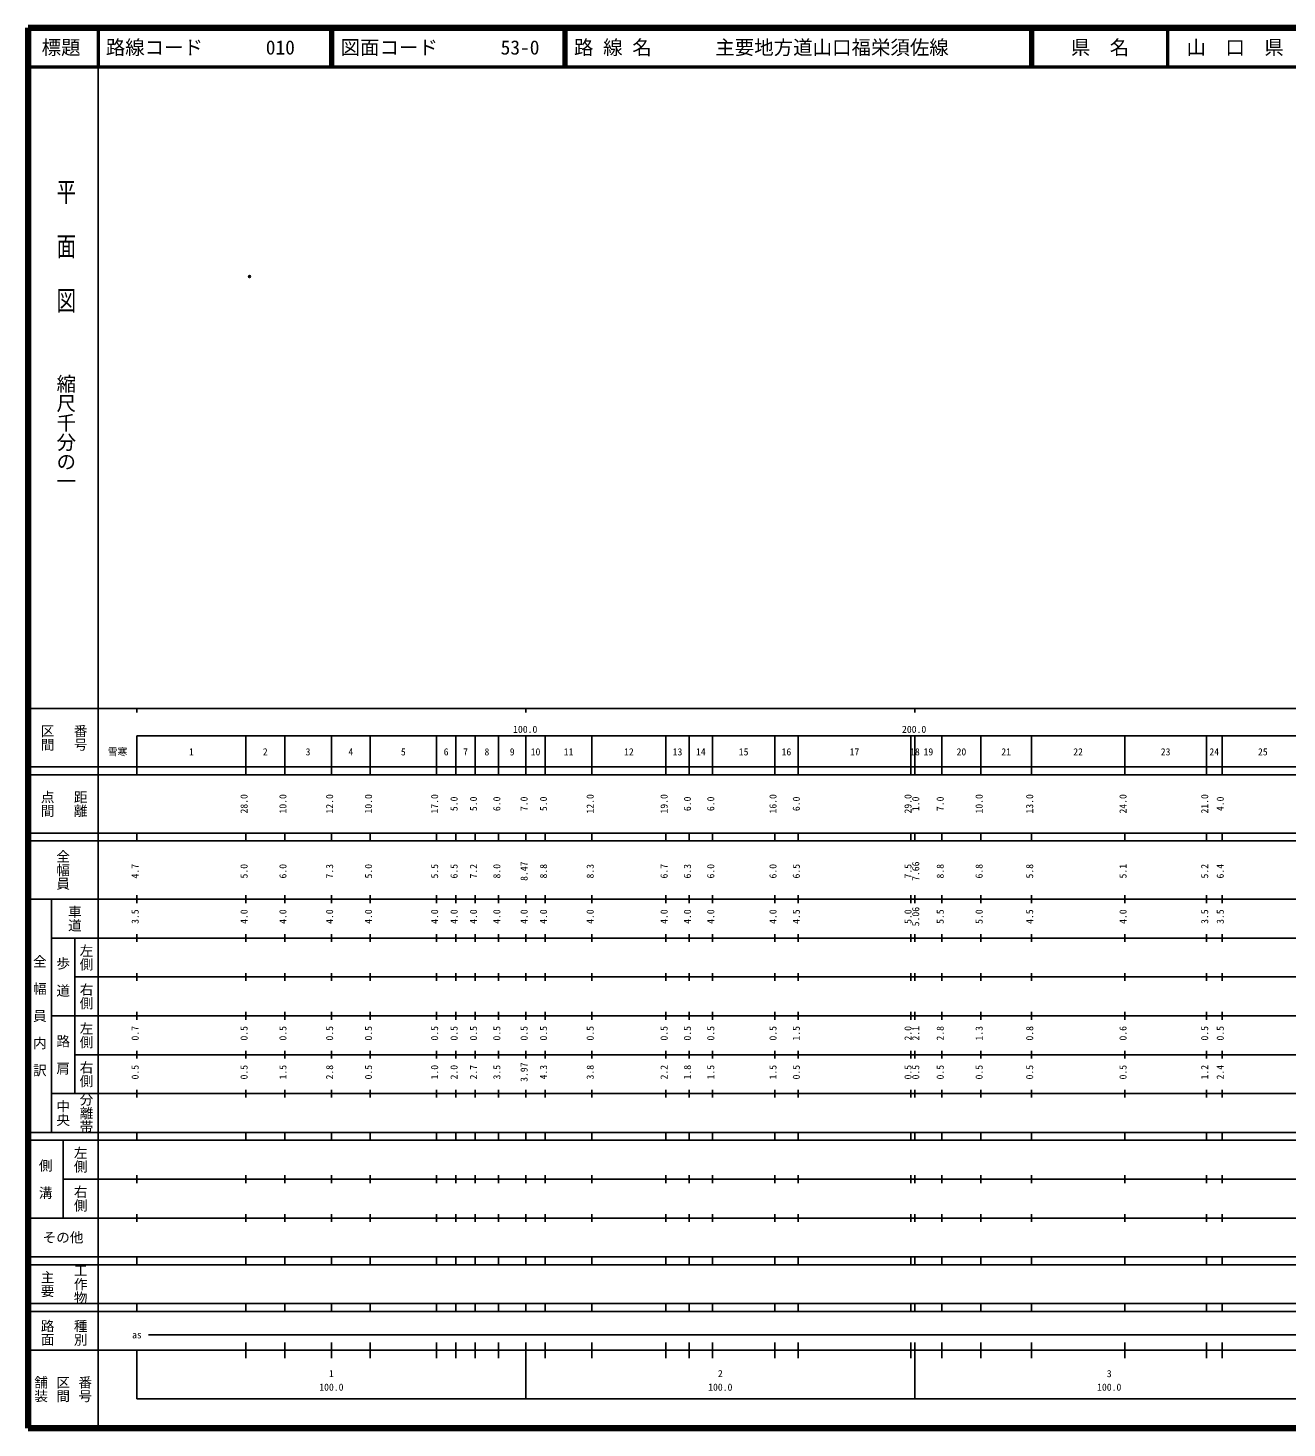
# Model space of a CAD drawing. Units: millimetres on the paper. Extents: x 40 to 680, y 20 to 380.
# Drawn here: x 40 to 363.7, y 20 to 380 of the extents above; entities that cross this region are included whole.
import ezdxf
from ezdxf.enums import TextEntityAlignment as Align

# ---------------------------------------------------------------- set-up
doc = ezdxf.new("R2010")
doc.units = ezdxf.units.MM
doc.header["$PDMODE"] = 32
doc.header["$PDSIZE"] = 0.5
doc.layers.add('M-OTRS', color=6, linetype='Continuous')
doc.layers.add('M-TTL-TXT', color=7, linetype='Continuous')
for name, color, linetype, lineweight in [('M-TTL', 2, 'Continuous', 140), ('M-TTL-BAND', 7, 'Continuous', 25), ('M-TTL-LINE', 7, 'Continuous', 50)]:
    doc.layers.add(name, color=color, linetype=linetype, lineweight=lineweight)
doc.styles.add('@ＭＳ ゴシック', font='')
doc.styles.add('ＭＳ ゴシック', font='')
doc.styles.get('@ＭＳ ゴシック').set_extended_font_data('@MS Gothic')
doc.styles.get('ＭＳ ゴシック').set_extended_font_data('MS Gothic')

msp = doc.modelspace()

# ---------------------------------------------------------------- linework, layer by layer
at = {"layer": 'M-OTRS'}
msp.add_point((96.971, 316.074), dxfattribs=at)
at = {"layer": 'M-TTL'}
for p, q in [((40, 380), (40, 20)), ((680, 380), (40, 380)), ((40, 20), (680, 20))]:
    msp.add_line(p, q, dxfattribs=at)
at = {"layer": 'M-TTL-BAND'}
for p, q in [((58, 370), (58, 20)), ((40, 205), (579, 205)), ((68, 205), (68, 204)), ((168, 205), (168, 204)), ((268, 205), (268, 204)), ((68, 198), (579, 198)), ((68, 198), (68, 188)), ((96, 188), (96, 198)), ((106, 188), (106, 198)), ((118, 188), (118, 198)), ((128, 188), (128, 198)), ((145, 188), (145, 198)), ((150, 188), (150, 198)), ((155, 188), (155, 198)), ((161, 188), (161, 198)), ((168, 188), (168, 198)), ((173, 188), (173, 198)), ((185, 188), (185, 198)), ((204, 188), (204, 198)), ((210, 188), (210, 198)), ((216, 188), (216, 198)), ((232, 188), (232, 198)), ((238, 188), (238, 198)), ((267, 188), (267, 198)), ((268, 188), (268, 198)), ((275, 188), (275, 198)), ((285, 188), (285, 198)), ((298, 188), (298, 198)), ((322, 188), (322, 198)), ((343, 188), (343, 198)), ((347, 188), (347, 198)), ((40, 190), (579, 190)), ((40, 188), (579, 188)), ((40, 173), (579, 173)), ((68, 171), (68, 173)), ((96, 171), (96, 173)), ((106, 171), (106, 173)), ((118, 171), (118, 173)), ((128, 171), (128, 173)), ((145, 171), (145, 173)), ((150, 171), (150, 173)), ((155, 171), (155, 173)), ((161, 171), (161, 173)), ((168, 171), (168, 173)), ((173, 171), (173, 173)), ((185, 171), (185, 173)), ((204, 171), (204, 173)), ((210, 171), (210, 173)), ((216, 171), (216, 173)), ((232, 171), (232, 173)), ((238, 171), (238, 173)), ((267, 171), (267, 173)), ((268, 171), (268, 173)), ((275, 171), (275, 173)), ((285, 171), (285, 173)), ((298, 171), (298, 173)), ((322, 171), (322, 173)), ((343, 171), (343, 173)), ((347, 171), (347, 173)), ((40, 171), (579, 171)), ((40, 156), (579, 156)), ((46, 96), (46, 156)), ((68, 155), (68, 157)), ((96, 155), (96, 157)), ((106, 155), (106, 157)), ((118, 155), (118, 157)), ((128, 155), (128, 157)), ((145, 155), (145, 157)), ((150, 155), (150, 157)), ((155, 155), (155, 157)), ((161, 155), (161, 157)), ((168, 155), (168, 157)), ((173, 155), (173, 157)), ((185, 155), (185, 157)), ((204, 155), (204, 157)), ((210, 155), (210, 157)), ((216, 155), (216, 157)), ((232, 155), (232, 157)), ((238, 155), (238, 157)), ((267, 155), (267, 157)), ((268, 155), (268, 157)), ((275, 155), (275, 157)), ((285, 155), (285, 157)), ((298, 155), (298, 157)), ((322, 155), (322, 157)), ((343, 155), (343, 157)), ((347, 155), (347, 157)), ((46, 146), (579, 146)), ((52, 146), (52, 106)), ((68, 145), (68, 147)), ((96, 145), (96, 147)), ((106, 145), (106, 147)), ((118, 145), (118, 147)), ((128, 145), (128, 147)), ((145, 145), (145, 147)), ((150, 145), (150, 147)), ((155, 145), (155, 147)), ((161, 145), (161, 147)), ((168, 145), (168, 147)), ((173, 145), (173, 147)), ((185, 145), (185, 147)), ((204, 145), (204, 147)), ((210, 145), (210, 147)), ((216, 145), (216, 147)), ((232, 145), (232, 147)), ((238, 145), (238, 147)), ((267, 145), (267, 147)), ((268, 145), (268, 147)), ((275, 145), (275, 147)), ((285, 145), (285, 147)), ((298, 145), (298, 147)), ((322, 145), (322, 147)), ((343, 145), (343, 147)), ((347, 145), (347, 147)), ((68, 135), (68, 137)), ((96, 135), (96, 137)), ((106, 135), (106, 137)), ((118, 135), (118, 137)), ((128, 135), (128, 137)), ((145, 135), (145, 137)), ((150, 135), (150, 137)), ((155, 135), (155, 137)), ((161, 135), (161, 137)), ((168, 135), (168, 137)), ((173, 135), (173, 137)), ((185, 135), (185, 137)), ((204, 135), (204, 137)), ((210, 135), (210, 137)), ((216, 135), (216, 137)), ((232, 135), (232, 137)), ((238, 135), (238, 137)), ((267, 135), (267, 137)), ((268, 135), (268, 137)), ((275, 135), (275, 137)), ((285, 135), (285, 137)), ((298, 135), (298, 137)), ((322, 135), (322, 137)), ((343, 135), (343, 137)), ((347, 135), (347, 137)), ((52, 136), (579, 136)), ((46, 126), (579, 126)), ((68, 125), (68, 127)), ((96, 125), (96, 127)), ((106, 125), (106, 127)), ((118, 125), (118, 127)), ((128, 125), (128, 127)), ((145, 125), (145, 127)), ((150, 125), (150, 127)), ((155, 125), (155, 127)), ((161, 125), (161, 127)), ((168, 125), (168, 127)), ((173, 125), (173, 127)), ((185, 125), (185, 127)), ((204, 125), (204, 127)), ((210, 125), (210, 127)), ((216, 125), (216, 127)), ((232, 125), (232, 127)), ((238, 125), (238, 127)), ((267, 125), (267, 127)), ((268, 125), (268, 127)), ((275, 125), (275, 127)), ((285, 125), (285, 127)), ((298, 125), (298, 127)), ((322, 125), (322, 127)), ((343, 125), (343, 127)), ((347, 125), (347, 127)), ((52, 116), (579, 116)), ((68, 115), (68, 117)), ((96, 115), (96, 117)), ((106, 115), (106, 117)), ((118, 115), (118, 117)), ((128, 115), (128, 117)), ((145, 115), (145, 117)), ((150, 115), (150, 117)), ((155, 115), (155, 117)), ((161, 115), (161, 117)), ((168, 115), (168, 117)), ((173, 115), (173, 117)), ((185, 115), (185, 117)), ((204, 115), (204, 117)), ((210, 115), (210, 117)), ((216, 115), (216, 117)), ((232, 115), (232, 117)), ((238, 115), (238, 117)), ((267, 115), (267, 117)), ((268, 115), (268, 117)), ((275, 115), (275, 117)), ((285, 115), (285, 117)), ((298, 115), (298, 117)), ((322, 115), (322, 117)), ((343, 115), (343, 117)), ((347, 115), (347, 117)), ((46, 106), (579, 106)), ((68, 105), (68, 107)), ((96, 105), (96, 107)), ((106, 105), (106, 107)), ((118, 105), (118, 107)), ((128, 105), (128, 107)), ((145, 105), (145, 107)), ((150, 105), (150, 107)), ((155, 105), (155, 107)), ((161, 105), (161, 107)), ((168, 105), (168, 107)), ((173, 105), (173, 107)), ((185, 105), (185, 107)), ((204, 105), (204, 107)), ((210, 105), (210, 107)), ((216, 105), (216, 107)), ((232, 105), (232, 107)), ((238, 105), (238, 107)), ((267, 105), (267, 107)), ((268, 105), (268, 107)), ((275, 105), (275, 107)), ((285, 105), (285, 107)), ((298, 105), (298, 107)), ((322, 105), (322, 107)), ((343, 105), (343, 107)), ((347, 105), (347, 107)), ((40, 96), (579, 96)), ((40, 94), (579, 94)), ((49, 94), (49, 74)), ((68, 94), (68, 96)), ((96, 94), (96, 96)), ((106, 94), (106, 96)), ((118, 94), (118, 96)), ((128, 94), (128, 96)), ((145, 94), (145, 96)), ((150, 94), (150, 96)), ((155, 94), (155, 96)), ((161, 94), (161, 96)), ((168, 94), (168, 96)), ((173, 94), (173, 96)), ((185, 94), (185, 96)), ((204, 94), (204, 96)), ((210, 94), (210, 96)), ((216, 94), (216, 96)), ((232, 94), (232, 96)), ((238, 94), (238, 96)), ((267, 94), (267, 96)), ((268, 94), (268, 96)), ((275, 94), (275, 96)), ((285, 94), (285, 96)), ((298, 94), (298, 96)), ((322, 94), (322, 96)), ((343, 94), (343, 96)), ((347, 94), (347, 96)), ((49, 84), (579, 84)), ((68, 83), (68, 85)), ((96, 83), (96, 85)), ((106, 83), (106, 85)), ((118, 83), (118, 85)), ((128, 83), (128, 85)), ((145, 83), (145, 85)), ((150, 83), (150, 85)), ((155, 83), (155, 85)), ((161, 83), (161, 85)), ((168, 83), (168, 85)), ((173, 83), (173, 85)), ((185, 83), (185, 85)), ((204, 83), (204, 85)), ((210, 83), (210, 85)), ((216, 83), (216, 85)), ((232, 83), (232, 85)), ((238, 83), (238, 85)), ((267, 83), (267, 85)), ((268, 83), (268, 85)), ((275, 83), (275, 85)), ((285, 83), (285, 85)), ((298, 83), (298, 85)), ((322, 83), (322, 85)), ((343, 83), (343, 85)), ((347, 83), (347, 85)), ((40, 74), (579, 74)), ((68, 73), (68, 75)), ((96, 73), (96, 75)), ((106, 73), (106, 75)), ((118, 73), (118, 75)), ((128, 73), (128, 75)), ((145, 73), (145, 75)), ((150, 73), (150, 75)), ((155, 73), (155, 75)), ((161, 73), (161, 75)), ((168, 73), (168, 75)), ((173, 73), (173, 75)), ((185, 73), (185, 75)), ((204, 73), (204, 75)), ((210, 73), (210, 75)), ((216, 73), (216, 75)), ((232, 73), (232, 75)), ((238, 73), (238, 75)), ((267, 73), (267, 75)), ((268, 73), (268, 75)), ((275, 73), (275, 75)), ((285, 73), (285, 75)), ((298, 73), (298, 75)), ((322, 73), (322, 75)), ((343, 73), (343, 75)), ((347, 73), (347, 75)), ((40, 64), (579, 64)), ((40, 62), (579, 62)), ((68, 62), (68, 64)), ((96, 62), (96, 64)), ((106, 62), (106, 64)), ((118, 62), (118, 64)), ((128, 62), (128, 64)), ((145, 62), (145, 64)), ((150, 62), (150, 64)), ((155, 62), (155, 64)), ((161, 62), (161, 64)), ((168, 62), (168, 64)), ((173, 62), (173, 64)), ((185, 62), (185, 64)), ((204, 62), (204, 64)), ((210, 62), (210, 64)), ((216, 62), (216, 64)), ((232, 62), (232, 64)), ((238, 62), (238, 64)), ((267, 62), (267, 64)), ((268, 62), (268, 64)), ((275, 62), (275, 64)), ((285, 62), (285, 64)), ((298, 62), (298, 64)), ((322, 62), (322, 64)), ((343, 62), (343, 64)), ((347, 62), (347, 64)), ((40, 52), (579, 52)), ((68, 50), (68, 52)), ((96, 50), (96, 52)), ((106, 50), (106, 52)), ((118, 50), (118, 52)), ((128, 50), (128, 52)), ((145, 50), (145, 52)), ((150, 50), (150, 52)), ((155, 50), (155, 52)), ((161, 50), (161, 52)), ((168, 50), (168, 52)), ((173, 50), (173, 52)), ((185, 50), (185, 52)), ((204, 50), (204, 52)), ((210, 50), (210, 52)), ((216, 50), (216, 52)), ((232, 50), (232, 52)), ((238, 50), (238, 52)), ((267, 50), (267, 52)), ((268, 50), (268, 52)), ((275, 50), (275, 52)), ((285, 50), (285, 52)), ((298, 50), (298, 52)), ((322, 50), (322, 52)), ((343, 50), (343, 52)), ((347, 50), (347, 52)), ((40, 50), (579, 50)), ((71, 44), (565, 44)), ((40, 40), (579, 40)), ((68, 40), (68, 27.5)), ((96, 38), (96, 42)), ((106, 38), (106, 42)), ((118, 38), (118, 42)), ((128, 38), (128, 42)), ((145, 38), (145, 42)), ((150, 38), (150, 42)), ((155, 38), (155, 42)), ((161, 38), (161, 42)), ((168, 27.5), (168, 42)), ((173, 38), (173, 42)), ((185, 38), (185, 42)), ((204, 38), (204, 42)), ((210, 38), (210, 42)), ((216, 38), (216, 42)), ((232, 38), (232, 42)), ((238, 38), (238, 42)), ((267, 38), (267, 42)), ((268, 27.5), (268, 42)), ((275, 38), (275, 42)), ((285, 38), (285, 42)), ((298, 38), (298, 42)), ((322, 38), (322, 42)), ((343, 38), (343, 42)), ((347, 38), (347, 42)), ((68, 27.5), (579, 27.5))]:
    msp.add_line(p, q, dxfattribs=at)
at = {"layer": 'M-TTL-LINE'}
for p, q in [((58, 380), (58, 370)), ((117.75, 380), (117.75, 370)), ((118.25, 380), (118.25, 370)), ((177.75, 380), (177.75, 370)), ((178.25, 380), (178.25, 370)), ((297.75, 380), (297.75, 370)), ((298.25, 380), (298.25, 370)), ((333, 380), (333, 370)), ((40, 370), (680, 370))]:
    msp.add_line(p, q, dxfattribs=at)

# ---------------------------------------------------------------- texts
at = {"layer": 'M-TTL-BAND', "style": '@ＭＳ ゴシック', "width": 1.4}
msp.add_text('平  面  図', height=3.666, rotation=270, dxfattribs=at).set_placement((49.777, 306.475), align=Align.MIDDLE_RIGHT)
at = {"layer": 'M-TTL-BAND', "style": '@ＭＳ ゴシック'}
msp.add_text('縮尺千分の一', height=3.666, rotation=270, dxfattribs=at).set_placement((49.777, 261.03), align=Align.MIDDLE_RIGHT)
for s, p in [('区間', (45, 197.5)), ('番号', (53.5, 197.5)), ('点間', (45, 180.5)), ('距離', (53.5, 180.5)), ('全幅員', (49, 163.5)), ('車道', (52, 151)), ('左側', (55, 141)), ('全\u3000幅\u3000員\u3000内\u3000訳', (43, 126)), ('歩\u3000道', (49, 136)), ('右側', (55, 131)), ('左側', (55, 121)), ('路\u3000肩', (49, 116)), ('右側', (55, 111)), ('分離帯', (55, 101)), ('中央', (49, 101)), ('左側', (53.5, 89)), ('側\u3000溝', (44.5, 84)), ('右側', (53.5, 79)), ('工作物', (53.5, 57)), ('主要', (45, 57)), ('路面', (45, 44.5)), ('種別', (53.5, 44.5)), ('舗装', (43.333, 30)), ('区間', (49, 30)), ('番号', (54.667, 30))]:
    msp.add_text(s, height=2.566, rotation=270, dxfattribs=at).set_placement(p, align=Align.MIDDLE_CENTER)
at = {"layer": 'M-TTL-BAND', "style": 'ＭＳ ゴシック'}
for s, p in [('100.0', (167.844, 198.195)), ('200.0', (267.844, 198.195)), ('雪寒', (63.013, 192.405)), ('1', (82, 192.405)), ('2', (101, 192.405)), ('3', (112, 192.405)), ('4', (123, 192.405)), ('5', (136.5, 192.405)), ('6', (147.5, 192.405)), ('7', (152.5, 192.405)), ('8', (158, 192.405)), ('9', (164.5, 192.405)), ('10', (170.5, 192.405)), ('11', (179, 192.405)), ('12', (194.5, 192.405)), ('13', (207, 192.405)), ('14', (213, 192.405)), ('15', (224, 192.405)), ('16', (235, 192.405)), ('17', (252.5, 192.405)), ('18', (268.044, 192.405)), ('19', (271.5, 192.405)), ('20', (280, 192.405)), ('21', (291.5, 192.405)), ('22', (310, 192.405)), ('23', (332.5, 192.405)), ('24', (345, 192.405)), ('25', (357.5, 192.405)), ('as', (68, 42.5)), ('1', (118, 32.523)), ('2', (218, 32.523)), ('3', (318, 32.523)), ('100.0', (118, 29.033)), ('100.0', (218, 29.033)), ('100.0', (318, 29.033))]:
    msp.add_text(s, height=1.833, dxfattribs=at).set_placement(p, align=Align.BOTTOM_CENTER)
for s, p in [('28.0', (97, 180.5)), ('10.0', (107, 180.5)), ('12.0', (119, 180.5)), ('10.0', (129, 180.5)), ('17.0', (146, 180.5)), ('5.0', (151, 180.5)), ('5.0', (156, 180.5)), ('6.0', (162, 180.5)), ('7.0', (169, 180.5)), ('5.0', (174, 180.5)), ('12.0', (186, 180.5)), ('19.0', (205, 180.5)), ('6.0', (211, 180.5)), ('6.0', (217, 180.5)), ('16.0', (233, 180.5)), ('6.0', (239, 180.5)), ('29.0', (267.717, 180.5)), ('1.0', (269.7, 180.5)), ('7.0', (276, 180.5)), ('10.0', (286, 180.5)), ('13.0', (299, 180.5)), ('24.0', (323, 180.5)), ('21.0', (344, 180.5)), ('4.0', (348, 180.5)), ('4.7', (69, 163.174)), ('5.0', (97, 163.174)), ('6.0', (107, 163.174)), ('7.3', (119, 163.174)), ('5.0', (129, 163.174)), ('5.5', (146, 163.174)), ('6.5', (151, 163.174)), ('7.2', (156, 163.174)), ('8.0', (162, 163.174)), ('8.47', (169, 163.174)), ('8.8', (174, 163.174)), ('8.3', (186, 163.174)), ('6.7', (205, 163.174)), ('6.3', (211, 163.174)), ('6.0', (217, 163.174)), ('6.0', (233, 163.174)), ('6.5', (239, 163.174)), ('7.5', (267.717, 163.174)), ('7.66', (269.7, 163.174)), ('8.8', (276, 163.174)), ('6.8', (286, 163.174)), ('5.8', (299, 163.174)), ('5.1', (323, 163.174)), ('5.2', (344, 163.174)), ('6.4', (348, 163.174)), ('3.5', (69, 151.5)), ('4.0', (97, 151.5)), ('4.0', (107, 151.5)), ('4.0', (119, 151.5)), ('4.0', (129, 151.5)), ('4.0', (146, 151.5)), ('4.0', (151, 151.5)), ('4.0', (156, 151.5)), ('4.0', (162, 151.5)), ('4.0', (169, 151.5)), ('4.0', (174, 151.5)), ('4.0', (186, 151.5)), ('4.0', (205, 151.5)), ('4.0', (211, 151.5)), ('4.0', (217, 151.5)), ('4.0', (233, 151.5)), ('4.5', (239, 151.5)), ('5.0', (267.717, 151.5)), ('5.06', (269.7, 151.5)), ('5.5', (276, 151.5)), ('5.0', (286, 151.5)), ('4.5', (299, 151.5)), ('4.0', (323, 151.5)), ('3.5', (344, 151.5)), ('3.5', (348, 151.5)), ('0.7', (69, 121.5)), ('0.5', (97, 121.5)), ('0.5', (107, 121.5)), ('0.5', (119, 121.5)), ('0.5', (129, 121.5)), ('0.5', (146, 121.5)), ('0.5', (151, 121.5)), ('0.5', (156, 121.5)), ('0.5', (162, 121.5)), ('0.5', (169, 121.5)), ('0.5', (174, 121.5)), ('0.5', (186, 121.5)), ('0.5', (205, 121.5)), ('0.5', (211, 121.5)), ('0.5', (217, 121.5)), ('0.5', (233, 121.5)), ('1.5', (239, 121.5)), ('2.0', (267.717, 121.5)), ('2.1', (269.7, 121.5)), ('2.8', (276, 121.5)), ('1.3', (286, 121.5)), ('0.8', (299, 121.5)), ('0.6', (323, 121.5)), ('0.5', (344, 121.5)), ('0.5', (348, 121.5)), ('0.5', (69, 111.5)), ('0.5', (97, 111.5)), ('1.5', (107, 111.5)), ('2.8', (119, 111.5)), ('0.5', (129, 111.5)), ('1.0', (146, 111.5)), ('2.0', (151, 111.5)), ('2.7', (156, 111.5)), ('3.5', (162, 111.5)), ('3.97', (169, 111.5)), ('4.3', (174, 111.5)), ('3.8', (186, 111.5)), ('2.2', (205, 111.5)), ('1.8', (211, 111.5)), ('1.5', (217, 111.5)), ('1.5', (233, 111.5)), ('0.5', (239, 111.5)), ('0.5', (267.717, 111.5)), ('0.5', (269.7, 111.5)), ('0.5', (276, 111.5)), ('0.5', (286, 111.5)), ('0.5', (299, 111.5)), ('0.5', (323, 111.5)), ('1.2', (344, 111.5)), ('2.4', (348, 111.5))]:
    msp.add_text(s, height=1.833, rotation=90, dxfattribs=at).set_placement(p, align=Align.BOTTOM_CENTER)
msp.add_text('その他', height=2.566, dxfattribs=at).set_placement((49, 69), align=Align.MIDDLE_CENTER)
at = {"layer": 'M-TTL-TXT', "style": 'ＭＳ ゴシック'}
for s, p in [('標題', (48.5, 375)), ('県\u3000名', (315.625, 375)), ('山\u3000口\u3000県', (350.375, 375))]:
    msp.add_text(s, height=3.666, dxfattribs=at).set_placement(p, align=Align.MIDDLE_CENTER)
for s, p in [('路線コード', (60, 375)), ('010', (101.142, 375)), ('図面コード', (120.38, 375)), ('53-0', (161.521, 375)), ('路 線 名', (180.38, 375)), ('主要地方道山口福栄須佐線', (216.734, 375))]:
    msp.add_text(s, height=3.666, dxfattribs=at).set_placement(p, align=Align.MIDDLE_LEFT)

doc.saveas('drawing.dxf')
